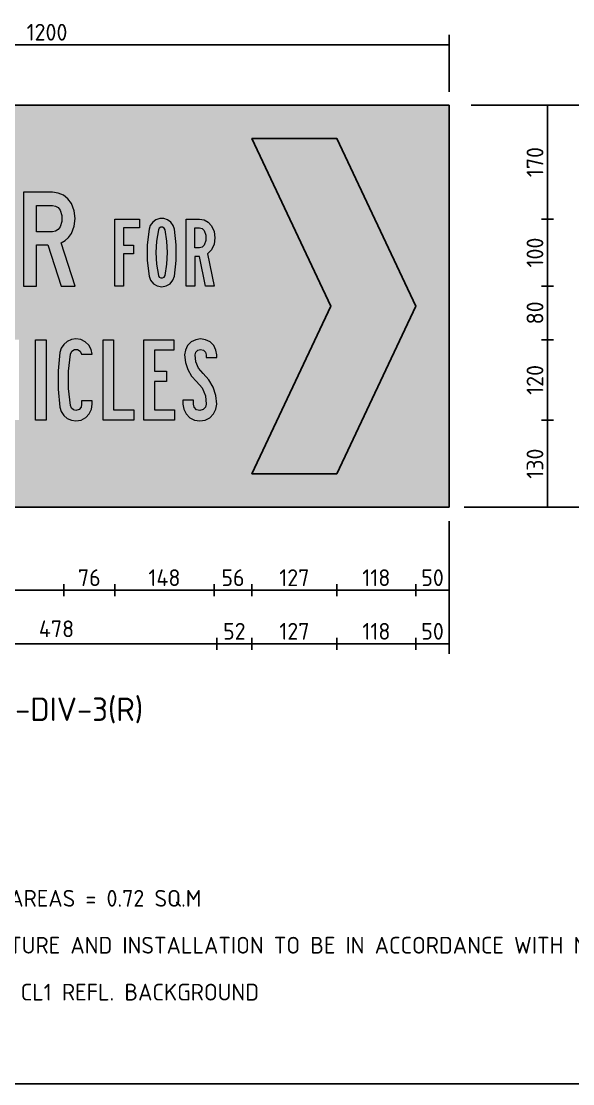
# Model space of a CAD drawing. Extents: x 0 to 420, y 0 to 297.
# Drawn here: x 194.5 to 276.8, y 4.5 to 163 of the extents above; entities that cross this region are included whole.
import ezdxf
from ezdxf.enums import TextEntityAlignment as Align

# ---------------------------------------------------------------- set-up
doc = ezdxf.new("R2010")
doc.units = 0
doc.layers.get('0').update_dxf_attribs({"linetype": 'CONTINUOUS'})
doc.layers.get('DEFPOINTS').update_dxf_attribs({"linetype": 'CONTINUOUS'})
for name, color, linetype in [('L25', 1, 'CONTINUOUS'), ('L35', 3, 'CONTINUOUS'), ('NOTES', 1, 'CONTINUOUS'), ('T25', 1, 'CONTINUOUS'), ('TBLK18', 4, 'CONTINUOUS'), ('TBLK25', 1, 'CONTINUOUS'), ('TBLK35', 3, 'CONTINUOUS'), ('TBLK50', 7, 'CONTINUOUS'), ('yellow', 50, 'CONTINUOUS')]:
    doc.layers.add(name, color=color, linetype=linetype)
doc.styles.add('ISO', font='iso3098b.shx')
doc.dimstyles.new('SIGNSDIM', dxfattribs={"dimtxt": 2.5, "dimasz": 0.2, "dimexe": 1.5, "dimexo": 2, "dimtad": 1, "dimdec": 4, "dimlfac": 10, "dimrnd": 1, "dimdsep": 46, "dimtxsty": 'ISO', "dimblk": 'SGNDIM', "dimcen": 2.5, "dimse2": 1, "dimadec": 0, "dimazin": 0, "dimtfac": 1, "dimtdec": 4, "dimtix": 1, "dimtmove": 0, "dimatfit": 3, "dimldrblk": 'SGNDIM', "dimfxl": 1, "dimtolj": 1, "dimtzin": 0, "dimarcsym": 0})

# ---------------------------------------------------------------- blocks, each defined once
blk = doc.blocks.new('A3BBLK')
at = {"layer": 'TBLK50'}
blk.add_line((13, 4.5), (415.5, 4.5), dxfattribs=at)
blk = doc.blocks.new('a3_in_vtblk')
blk.add_blockref('A3BBLK', (0, 0))
at = {"layer": 'TBLK18', "style": 'ISO'}
for tag, p, height in [('GROUND_SURVEY_STD.', (381.88, 126.11), 1.8), ('SURVEY_CAPTURE_DATE', (381.95, 122.61), 1.8), ('MAPPING_SURVEY_STD.', (381.95, 119.11), 1.8), ('MAPPING_CAPTURE_DATE', (381.95, 115.61), 1.8), ('PROJECT_ZONE', (381.95, 112.11), 1.8), ('HEIGHT_DATUM', (381.95, 108.61), 1.8), ('CLIENT_STREET_NAME', (355.51, 86.94), 1.5), ('CLIENT_SUBURB_POSTCODE', (388.49, 86.94), 1.5), ('CLIENT_TELEPHONE_NO.', (368.31, 84.68), 1.5), ('CLIENT_FAX_NO.', (393.56, 84.68), 1.5), ('STREET_NAME', (355.51, 62.1), 1.5), ('SUBURB_POSTCODE', (388.49, 62.1), 1.5), ('TELEPHONE_NO.', (368.31, 59.84), 1.5), ('FAX_NO.', (393.56, 59.84), 1.5)]:
    blk.add_attdef(tag, p, '', height=height, dxfattribs=at)
for tag, p in [('CLIENT_MR_DIRECTORATE', (381.5, 92.96)), ('MR_DIRECTORATE', (381.5, 68.12))]:
    blk.add_attdef(tag, text='', height=1.5, dxfattribs=at).set_placement(p, align=Align.CENTER)
at = {"layer": 'TBLK25', "style": 'ISO'}
for tag, height, p in [('CLIENT_MR__BRANCH', 2, (381.5, 90.04)), ('MR_BRANCH', 2, (381.5, 65.2)), ('ROAD_SECTION', 1.75, (384.5, 29.16)), ('SLK', 1.75, (384.5, 26.11)), ('CHAINAGE', 1.75, (384.5, 19.21))]:
    blk.add_attdef(tag, text='', height=height, dxfattribs=at).set_placement(p, align=Align.CENTER)
for tag, p, height in [('FILE_NUMBER', (371.77, 54.24), 2.5), ('DESIGNED_/_DRAWN', (371.77, 49.49), 2), ('VERIFIED', (371.77, 44.49), 2), ('APPROVED', (371.77, 39.49), 2), ('LOCAL_AUTHORITY', (370.48, 16.73), 1.25)]:
    blk.add_attdef(tag, p, '', height=height, dxfattribs=at)
at = {"layer": 'TBLK35', "style": 'ISO', "width": 0.9}
for tag, p in [('ROAD_PROJECT&NUMBER', (384.5, 32.23)), ('DRAWING_DESCRIPTION', (384.5, 22.29))]:
    blk.add_attdef(tag, text='', height=2.5, dxfattribs=at).set_placement(p, align=Align.CENTER)
at = {"layer": 'TBLK50', "style": 'ISO'}
blk.add_attdef('MRWA_DRG_NUMBER', (356.29, 6.08), '', height=5, dxfattribs=at)
blk = doc.blocks.new('SGNDIM')
for p, q in [((0, 0), (-1, 0)), ((0, 4.5), (0, -4.5))]:
    blk.add_line(p, q)
blk = doc.blocks.new('*D69')
at = {"layer": 'DEFPOINTS', "color": 0}
for p in [(258.34, 90.43), (253.35, 72.33), (258.34, 70.13)]:
    blk.add_point(p, dxfattribs=at)
at = {"layer": 'T25', "color": 0, "lineweight": -2}
for p, q in [((258.34, 88.43), (258.34, 68.63)), ((253.55, 70.13), (258.14, 70.13))]:
    blk.add_line(p, q, dxfattribs=at)
at = {"layer": 'T25', "color": 0, "lineweight": -2, "xscale": 0.2, "yscale": 0.2, "zscale": 0.2, "rotation": 180}
blk.add_blockref('SGNDIM', (253.35, 70.13), dxfattribs=at)
at = {"layer": 'T25', "color": 0, "lineweight": -2, "xscale": 0.2, "yscale": 0.2, "zscale": 0.2}
blk.add_blockref('SGNDIM', (258.34, 70.13), dxfattribs=at)
at = {"layer": 'T25', "color": 0, "insert": (255.84, 72.01), "char_height": 2.5, "attachment_point": 5, "style": 'ISO'}
blk.add_mtext('\\A1;50', dxfattribs=at)
blk = doc.blocks.new('*D71')
at = {"layer": 'DEFPOINTS', "color": 0}
for p in [(253.34, 91.67), (258.34, 80.33), (258.34, 78.13)]:
    blk.add_point(p, dxfattribs=at)
at = {"layer": 'T25', "color": 0, "lineweight": -2}
for p, q in [((253.54, 78.13), (258.14, 78.13)), ((258.34, 78.33), (258.34, 76.63))]:
    blk.add_line(p, q, dxfattribs=at)
at = {"layer": 'T25', "color": 0, "lineweight": -2, "xscale": 0.2, "yscale": 0.2, "zscale": 0.2, "rotation": 180}
blk.add_blockref('SGNDIM', (253.34, 78.13), dxfattribs=at)
at = {"layer": 'T25', "color": 0, "lineweight": -2, "xscale": 0.2, "yscale": 0.2, "zscale": 0.2}
blk.add_blockref('SGNDIM', (258.34, 78.13), dxfattribs=at)
at = {"layer": 'T25', "color": 0, "insert": (255.84, 80.01), "char_height": 2.5, "attachment_point": 5, "style": 'ISO'}
blk.add_mtext('\\A1;50', dxfattribs=at)
blk = doc.blocks.new('*D77')
at = {"layer": 'DEFPOINTS', "color": 0}
for p in [(145.34, 104.02), (200.84, 104.02), (200.84, 78.13)]:
    blk.add_point(p, dxfattribs=at)
at = {"layer": 'T25', "color": 0, "lineweight": -2}
blk.add_line((145.54, 78.13), (200.64, 78.13), dxfattribs=at)
at = {"layer": 'T25', "color": 0, "lineweight": -2, "xscale": 0.2, "yscale": 0.2, "zscale": 0.2, "rotation": 180}
blk.add_blockref('SGNDIM', (145.34, 78.13), dxfattribs=at)
at = {"layer": 'T25', "color": 0, "lineweight": -2, "xscale": 0.2, "yscale": 0.2, "zscale": 0.2}
blk.add_blockref('SGNDIM', (200.84, 78.13), dxfattribs=at)
at = {"layer": 'T25', "color": 0, "insert": (173.09, 80.01), "char_height": 2.5, "attachment_point": 5, "style": 'ISO'}
blk.add_mtext('\\A1;555', dxfattribs=at)
blk = doc.blocks.new('*D78')
at = {"layer": 'DEFPOINTS', "color": 0}
for p in [(259.58, 150.52), (254.08, 133.52), (272.99, 133.52)]:
    blk.add_point(p, dxfattribs=at)
at = {"layer": 'T25', "color": 0, "lineweight": -2}
for p, q in [((261.58, 150.52), (274.49, 150.52)), ((272.99, 150.32), (272.99, 133.72))]:
    blk.add_line(p, q, dxfattribs=at)
at = {"layer": 'T25', "color": 0, "lineweight": -2, "xscale": 0.2, "yscale": 0.2, "zscale": 0.2}
for p, rotation in [((272.99, 150.52), 90), ((272.99, 133.52), 270)]:
    blk.add_blockref('SGNDIM', p, dxfattribs=dict(at, rotation=rotation))
at = {"layer": 'T25', "color": 0, "insert": (271.12, 142.02), "char_height": 2.5, "attachment_point": 5, "rotation": 90, "style": 'ISO'}
blk.add_mtext('\\A1;170', dxfattribs=at)
blk = doc.blocks.new('*D79')
at = {"layer": 'DEFPOINTS', "color": 0}
for p in [(254.9, 133.52), (254.9, 123.52), (272.99, 123.52)]:
    blk.add_point(p, dxfattribs=at)
at = {"layer": 'T25', "color": 0, "lineweight": -2}
blk.add_line((272.99, 133.32), (272.99, 123.72), dxfattribs=at)
at = {"layer": 'T25', "color": 0, "lineweight": -2, "xscale": 0.2, "yscale": 0.2, "zscale": 0.2}
for p, rotation in [((272.99, 133.52), 90), ((272.99, 123.52), 270)]:
    blk.add_blockref('SGNDIM', p, dxfattribs=dict(at, rotation=rotation))
at = {"layer": 'T25', "color": 0, "insert": (271.12, 128.52), "char_height": 2.5, "attachment_point": 5, "rotation": 90, "style": 'ISO'}
blk.add_mtext('\\A1;100', dxfattribs=at)
blk = doc.blocks.new('*D80')
at = {"layer": 'DEFPOINTS', "color": 0}
for p in [(262.11, 123.52), (262.11, 115.52), (272.99, 115.52)]:
    blk.add_point(p, dxfattribs=at)
at = {"layer": 'T25', "color": 0, "lineweight": -2}
blk.add_line((272.99, 123.32), (272.99, 115.72), dxfattribs=at)
at = {"layer": 'T25', "color": 0, "lineweight": -2, "xscale": 0.2, "yscale": 0.2, "zscale": 0.2}
for p, rotation in [((272.99, 123.52), 90), ((272.99, 115.52), 270)]:
    blk.add_blockref('SGNDIM', p, dxfattribs=dict(at, rotation=rotation))
at = {"layer": 'T25', "color": 0, "insert": (271.12, 119.52), "char_height": 2.5, "attachment_point": 5, "rotation": 90, "style": 'ISO'}
blk.add_mtext('\\A1;80', dxfattribs=at)
blk = doc.blocks.new('*D81')
at = {"layer": 'DEFPOINTS', "color": 0}
for p in [(251.28, 115.52), (251.28, 103.52), (272.99, 103.52)]:
    blk.add_point(p, dxfattribs=at)
at = {"layer": 'T25', "color": 0, "lineweight": -2}
blk.add_line((272.99, 115.32), (272.99, 103.72), dxfattribs=at)
at = {"layer": 'T25', "color": 0, "lineweight": -2, "xscale": 0.2, "yscale": 0.2, "zscale": 0.2}
for p, rotation in [((272.99, 115.52), 90), ((272.99, 103.52), 270)]:
    blk.add_blockref('SGNDIM', p, dxfattribs=dict(at, rotation=rotation))
at = {"layer": 'T25', "color": 0, "insert": (271.12, 109.52), "char_height": 2.5, "attachment_point": 5, "rotation": 90, "style": 'ISO'}
blk.add_mtext('\\A1;120', dxfattribs=at)
blk = doc.blocks.new('*D82')
at = {"layer": 'DEFPOINTS', "color": 0}
for p in [(258.54, 103.51), (258.54, 90.52), (272.99, 90.52)]:
    blk.add_point(p, dxfattribs=at)
at = {"layer": 'T25', "color": 0, "lineweight": -2}
for p, q in [((272.99, 103.31), (272.99, 90.72)), ((260.54, 90.52), (274.49, 90.52))]:
    blk.add_line(p, q, dxfattribs=at)
at = {"layer": 'T25', "color": 0, "lineweight": -2, "xscale": 0.2, "yscale": 0.2, "zscale": 0.2}
for p, rotation in [((272.99, 103.51), 90), ((272.99, 90.52), 270)]:
    blk.add_blockref('SGNDIM', p, dxfattribs=dict(at, rotation=rotation))
at = {"layer": 'T25', "color": 0, "insert": (271.12, 97.02), "char_height": 2.5, "attachment_point": 5, "rotation": 90, "style": 'ISO'}
blk.add_mtext('\\A1;130', dxfattribs=at)
blk = doc.blocks.new('*D54')
at = {"layer": 'DEFPOINTS', "color": 0}
for p in [(200.84, 81.68), (208.45, 81.68), (208.45, 78.13)]:
    blk.add_point(p, dxfattribs=at)
at = {"layer": 'T25', "color": 0, "lineweight": -2}
blk.add_line((201.04, 78.13), (208.25, 78.13), dxfattribs=at)
at = {"layer": 'T25', "color": 0, "lineweight": -2, "xscale": 0.2, "yscale": 0.2, "zscale": 0.2, "rotation": 180}
blk.add_blockref('SGNDIM', (200.84, 78.13), dxfattribs=at)
at = {"layer": 'T25', "color": 0, "lineweight": -2, "xscale": 0.2, "yscale": 0.2, "zscale": 0.2}
blk.add_blockref('SGNDIM', (208.45, 78.13), dxfattribs=at)
at = {"layer": 'T25', "color": 0, "insert": (204.65, 80.01), "char_height": 2.5, "attachment_point": 5, "style": 'ISO'}
blk.add_mtext('\\A1;76', dxfattribs=at)
blk = doc.blocks.new('*D55')
at = {"layer": 'DEFPOINTS', "color": 0}
for p in [(208.45, 85.05), (223.27, 85.05), (223.27, 78.13)]:
    blk.add_point(p, dxfattribs=at)
at = {"layer": 'T25', "color": 0, "lineweight": -2}
blk.add_line((208.65, 78.13), (223.07, 78.13), dxfattribs=at)
at = {"layer": 'T25', "color": 0, "lineweight": -2, "xscale": 0.2, "yscale": 0.2, "zscale": 0.2, "rotation": 180}
blk.add_blockref('SGNDIM', (208.45, 78.13), dxfattribs=at)
at = {"layer": 'T25', "color": 0, "lineweight": -2, "xscale": 0.2, "yscale": 0.2, "zscale": 0.2}
blk.add_blockref('SGNDIM', (223.27, 78.13), dxfattribs=at)
at = {"layer": 'T25', "color": 0, "insert": (215.86, 80.01), "char_height": 2.5, "attachment_point": 5, "style": 'ISO'}
blk.add_mtext('\\A1;148', dxfattribs=at)
blk = doc.blocks.new('*D56')
at = {"layer": 'DEFPOINTS', "color": 0}
for p in [(175.87, 95.6), (223.66, 95.6), (223.66, 70.13)]:
    blk.add_point(p, dxfattribs=at)
at = {"layer": 'T25', "color": 0, "lineweight": -2}
blk.add_line((176.07, 70.13), (223.46, 70.13), dxfattribs=at)
at = {"layer": 'T25', "color": 0, "lineweight": -2, "xscale": 0.2, "yscale": 0.2, "zscale": 0.2, "rotation": 180}
blk.add_blockref('SGNDIM', (175.87, 70.13), dxfattribs=at)
at = {"layer": 'T25', "color": 0, "lineweight": -2, "xscale": 0.2, "yscale": 0.2, "zscale": 0.2}
blk.add_blockref('SGNDIM', (223.66, 70.13), dxfattribs=at)
at = {"layer": 'T25', "color": 0, "insert": (199.76, 72.38), "char_height": 2.5, "attachment_point": 5, "style": 'ISO'}
blk.add_mtext('\\A1;478', dxfattribs=at)
blk = doc.blocks.new('*D58')
at = {"layer": 'DEFPOINTS', "color": 0}
for p in [(268.45, 150.52), (275.43, 145.52), (280.99, 145.52)]:
    blk.add_point(p, dxfattribs=at)
at = {"layer": 'T25', "color": 0, "lineweight": -2}
for p, q in [((270.45, 150.52), (282.49, 150.52)), ((280.99, 150.32), (280.99, 145.72))]:
    blk.add_line(p, q, dxfattribs=at)
at = {"layer": 'T25', "color": 0, "lineweight": -2, "xscale": 0.2, "yscale": 0.2, "zscale": 0.2}
for p, rotation in [((280.99, 150.52), 90), ((280.99, 145.52), 270)]:
    blk.add_blockref('SGNDIM', p, dxfattribs=dict(at, rotation=rotation))
at = {"layer": 'T25', "color": 0, "insert": (279.12, 148.02), "char_height": 2.5, "attachment_point": 5, "rotation": 90, "style": 'ISO'}
blk.add_mtext('\\A1;50', dxfattribs=at)
blk = doc.blocks.new('*D59')
at = {"layer": 'DEFPOINTS', "color": 0}
for p in [(212.97, 145.52), (212.97, 95.52), (280.99, 95.52)]:
    blk.add_point(p, dxfattribs=at)
at = {"layer": 'T25', "color": 0, "lineweight": -2}
blk.add_line((280.99, 145.32), (280.99, 95.72), dxfattribs=at)
at = {"layer": 'T25', "color": 0, "lineweight": -2, "xscale": 0.2, "yscale": 0.2, "zscale": 0.2}
for p, rotation in [((280.99, 145.52), 90), ((280.99, 95.52), 270)]:
    blk.add_blockref('SGNDIM', p, dxfattribs=dict(at, rotation=rotation))
at = {"layer": 'T25', "color": 0, "insert": (279.12, 120.52), "char_height": 2.5, "attachment_point": 5, "rotation": 90, "style": 'ISO'}
blk.add_mtext('\\A1;500', dxfattribs=at)
blk = doc.blocks.new('*D60')
at = {"layer": 'DEFPOINTS', "color": 0}
for p in [(268.21, 95.52), (268.21, 90.52), (280.99, 90.52)]:
    blk.add_point(p, dxfattribs=at)
at = {"layer": 'T25', "color": 0, "lineweight": -2}
for p, q in [((280.99, 95.32), (280.99, 90.72)), ((270.21, 90.52), (282.49, 90.52))]:
    blk.add_line(p, q, dxfattribs=at)
at = {"layer": 'T25', "color": 0, "lineweight": -2, "xscale": 0.2, "yscale": 0.2, "zscale": 0.2}
for p, rotation in [((280.99, 95.52), 90), ((280.99, 90.52), 270)]:
    blk.add_blockref('SGNDIM', p, dxfattribs=dict(at, rotation=rotation))
at = {"layer": 'T25', "color": 0, "insert": (279.12, 93.02), "char_height": 2.5, "attachment_point": 5, "rotation": 90, "style": 'ISO'}
blk.add_mtext('\\A1;50', dxfattribs=at)
blk = doc.blocks.new('*D61')
at = {"layer": 'DEFPOINTS', "color": 0}
for p in [(241.58, 83.62), (253.34, 83.62), (253.34, 78.13)]:
    blk.add_point(p, dxfattribs=at)
at = {"layer": 'T25', "color": 0, "lineweight": -2}
blk.add_line((241.78, 78.13), (253.14, 78.13), dxfattribs=at)
at = {"layer": 'T25', "color": 0, "lineweight": -2, "xscale": 0.2, "yscale": 0.2, "zscale": 0.2, "rotation": 180}
blk.add_blockref('SGNDIM', (241.58, 78.13), dxfattribs=at)
at = {"layer": 'T25', "color": 0, "lineweight": -2, "xscale": 0.2, "yscale": 0.2, "zscale": 0.2}
blk.add_blockref('SGNDIM', (253.34, 78.13), dxfattribs=at)
at = {"layer": 'T25', "color": 0, "insert": (247.46, 80.01), "char_height": 2.5, "attachment_point": 5, "style": 'ISO'}
blk.add_mtext('\\A1;118', dxfattribs=at)
blk = doc.blocks.new('*D62')
at = {"layer": 'DEFPOINTS', "color": 0}
for p in [(241.58, 75.62), (253.35, 75.62), (253.35, 70.13)]:
    blk.add_point(p, dxfattribs=at)
at = {"layer": 'T25', "color": 0, "lineweight": -2}
blk.add_line((241.78, 70.13), (253.15, 70.13), dxfattribs=at)
at = {"layer": 'T25', "color": 0, "lineweight": -2, "xscale": 0.2, "yscale": 0.2, "zscale": 0.2, "rotation": 180}
blk.add_blockref('SGNDIM', (241.58, 70.13), dxfattribs=at)
at = {"layer": 'T25', "color": 0, "lineweight": -2, "xscale": 0.2, "yscale": 0.2, "zscale": 0.2}
blk.add_blockref('SGNDIM', (253.35, 70.13), dxfattribs=at)
at = {"layer": 'T25', "color": 0, "insert": (247.47, 72.01), "char_height": 2.5, "attachment_point": 5, "style": 'ISO'}
blk.add_mtext('\\A1;118', dxfattribs=at)
blk = doc.blocks.new('*D63')
at = {"layer": 'DEFPOINTS', "color": 0}
for p in [(228.89, 84.05), (241.58, 84.05), (241.58, 78.13)]:
    blk.add_point(p, dxfattribs=at)
at = {"layer": 'T25', "color": 0, "lineweight": -2}
blk.add_line((229.09, 78.13), (241.38, 78.13), dxfattribs=at)
at = {"layer": 'T25', "color": 0, "lineweight": -2, "xscale": 0.2, "yscale": 0.2, "zscale": 0.2, "rotation": 180}
blk.add_blockref('SGNDIM', (228.89, 78.13), dxfattribs=at)
at = {"layer": 'T25', "color": 0, "lineweight": -2, "xscale": 0.2, "yscale": 0.2, "zscale": 0.2}
blk.add_blockref('SGNDIM', (241.58, 78.13), dxfattribs=at)
at = {"layer": 'T25', "color": 0, "insert": (235.23, 80.01), "char_height": 2.5, "attachment_point": 5, "style": 'ISO'}
blk.add_mtext('\\A1;127', dxfattribs=at)
blk = doc.blocks.new('*D64')
at = {"layer": 'DEFPOINTS', "color": 0}
for p in [(228.89, 76.05), (241.58, 76.05), (241.58, 70.13)]:
    blk.add_point(p, dxfattribs=at)
at = {"layer": 'T25', "color": 0, "lineweight": -2}
blk.add_line((229.09, 70.13), (241.38, 70.13), dxfattribs=at)
at = {"layer": 'T25', "color": 0, "lineweight": -2, "xscale": 0.2, "yscale": 0.2, "zscale": 0.2, "rotation": 180}
blk.add_blockref('SGNDIM', (228.89, 70.13), dxfattribs=at)
at = {"layer": 'T25', "color": 0, "lineweight": -2, "xscale": 0.2, "yscale": 0.2, "zscale": 0.2}
blk.add_blockref('SGNDIM', (241.58, 70.13), dxfattribs=at)
at = {"layer": 'T25', "color": 0, "insert": (235.24, 72.01), "char_height": 2.5, "attachment_point": 5, "style": 'ISO'}
blk.add_mtext('\\A1;127', dxfattribs=at)
blk = doc.blocks.new('*D65')
at = {"layer": 'DEFPOINTS', "color": 0}
for p in [(223.27, 80.75), (228.89, 80.75), (228.89, 78.13)]:
    blk.add_point(p, dxfattribs=at)
at = {"layer": 'T25', "color": 0, "lineweight": -2}
blk.add_line((223.47, 78.13), (228.69, 78.13), dxfattribs=at)
at = {"layer": 'T25', "color": 0, "lineweight": -2, "xscale": 0.2, "yscale": 0.2, "zscale": 0.2, "rotation": 180}
blk.add_blockref('SGNDIM', (223.27, 78.13), dxfattribs=at)
at = {"layer": 'T25', "color": 0, "lineweight": -2, "xscale": 0.2, "yscale": 0.2, "zscale": 0.2}
blk.add_blockref('SGNDIM', (228.89, 78.13), dxfattribs=at)
at = {"layer": 'T25', "color": 0, "insert": (226.08, 80.01), "char_height": 2.5, "attachment_point": 5, "style": 'ISO'}
blk.add_mtext('\\A1;56', dxfattribs=at)
blk = doc.blocks.new('*D66')
at = {"layer": 'DEFPOINTS', "color": 0}
for p in [(223.66, 72.58), (228.89, 72.58), (228.89, 70.13)]:
    blk.add_point(p, dxfattribs=at)
at = {"layer": 'T25', "color": 0, "lineweight": -2}
blk.add_line((223.86, 70.13), (228.69, 70.13), dxfattribs=at)
at = {"layer": 'T25', "color": 0, "lineweight": -2, "xscale": 0.2, "yscale": 0.2, "zscale": 0.2, "rotation": 180}
blk.add_blockref('SGNDIM', (223.66, 70.13), dxfattribs=at)
at = {"layer": 'T25', "color": 0, "lineweight": -2, "xscale": 0.2, "yscale": 0.2, "zscale": 0.2}
blk.add_blockref('SGNDIM', (228.89, 70.13), dxfattribs=at)
at = {"layer": 'T25', "color": 0, "insert": (226.28, 72.01), "char_height": 2.5, "attachment_point": 5, "style": 'ISO'}
blk.add_mtext('\\A1;52', dxfattribs=at)
blk = doc.blocks.new('*D87')
at = {"layer": 'DEFPOINTS', "color": 0}
for p in [(258.34, 159.52), (138.34, 150.52), (258.34, 150.52)]:
    blk.add_point(p, dxfattribs=at)
at = {"layer": 'T25', "color": 0, "lineweight": -2}
for p, q in [((138.34, 152.52), (138.34, 161.02)), ((258.34, 152.52), (258.34, 161.02)), ((138.54, 159.52), (258.14, 159.52))]:
    blk.add_line(p, q, dxfattribs=at)
at = {"layer": 'T25', "color": 0, "lineweight": -2, "xscale": 0.2, "yscale": 0.2, "zscale": 0.2, "rotation": 180}
blk.add_blockref('SGNDIM', (138.34, 159.52), dxfattribs=at)
at = {"layer": 'T25', "color": 0, "lineweight": -2, "xscale": 0.2, "yscale": 0.2, "zscale": 0.2}
blk.add_blockref('SGNDIM', (258.34, 159.52), dxfattribs=at)
at = {"layer": 'T25', "color": 0, "insert": (198.34, 161.4), "char_height": 2.5, "attachment_point": 5, "style": 'ISO'}
blk.add_mtext('\\A1;1200', dxfattribs=at)

msp = doc.modelspace()

# ---------------------------------------------------------------- hatches: boundary and pattern name
at = {"layer": 'L25'}
msp.add_hatch(color=256, dxfattribs=at).paths.add_polyline_path([(241.582769, 95.518066), (253.348839, 120.518066), (241.582769, 145.518066), (228.892587, 145.518066), (240.658657, 120.518066), (228.892587, 95.518066)])
h = msp.add_hatch(color=256, dxfattribs=at)
h.paths.add_polyline_path([(199.174239, 131.637206), (196.796521, 131.637206), (196.796521, 135.557441), (199.174239, 135.557441), (199.625771, 135.468701), (200.017273, 135.22597), (200.293934, 134.857958), (200.547105, 134.030585), (200.547105, 133.164062), (200.293934, 132.336689), (200.017273, 131.968677), (199.625771, 131.723336)], flags=16)
h.paths.add_polyline_path([(201.97217, 131.357935), (202.392382, 132.441089), (202.535932, 133.597323), (202.392382, 134.750948), (201.97217, 135.836712), (201.471048, 136.528364), (200.805496, 137.063417), (200.019883, 137.400108), (199.174239, 137.517558), (194.839013, 137.517558), (194.839013, 123.517465), (196.796521, 123.517465), (196.796521, 129.677089), (198.474757, 129.677089), (200.432264, 123.517465), (202.530712, 123.517465), (200.432264, 129.95636), (201.048227, 130.300881), (201.570229, 130.775903)])
h = msp.add_hatch(color=256, dxfattribs=at)
h.paths.add_polyline_path([(215.954113, 125.117401), (216.235994, 126.806078), (216.329954, 128.518244), (216.235994, 130.227801), (215.954113, 131.916477), (215.826222, 132.159208), (215.591321, 132.300149), (215.31727, 132.300149), (215.084979, 132.159208), (214.954479, 131.916477), (214.675208, 130.227801), (214.581247, 128.518244), (214.675208, 126.806078), (214.954479, 125.117401), (215.084979, 124.874671), (215.31727, 124.73373), (215.591321, 124.73373), (215.826222, 124.874671)], flags=16)
h.paths.add_polyline_path([(215.455601, 123.418285), (216.113323, 123.535735), (216.692745, 123.872427), (217.123397, 124.386599), (217.353078, 125.018221), (217.621909, 127.34635), (217.621909, 129.690139), (217.353078, 132.015657), (217.162547, 132.58203), (216.807586, 133.062271), (216.322124, 133.412013), (215.753142, 133.594713), (215.15806, 133.594713), (214.589078, 133.412013), (214.103616, 133.062271), (213.748654, 132.58203), (213.558124, 132.015657), (213.286683, 129.690139), (213.286683, 127.34635), (213.558124, 125.018221), (213.785194, 124.386599), (214.215846, 123.872427), (214.795268, 123.535735)])
h.paths.add_polyline_path([(208.452944, 133.516413), (212.148718, 133.516413), (212.148718, 132.216628), (209.750119, 132.216628), (209.750119, 129.617058), (211.250875, 129.617058), (211.250875, 128.317274), (209.750119, 128.317274), (209.750119, 123.517465), (208.452944, 123.517465)])
h.paths.add_polyline_path([(221.069732, 129.217727), (220.370249, 129.217727), (220.370249, 132.216628), (221.069732, 132.216628), (221.474283, 132.109618), (221.769215, 131.817297), (222.038046, 131.099544), (222.038046, 130.334811), (221.769215, 129.617058), (221.474283, 129.322127)], flags=16)
h.paths.add_polyline_path([(222.270336, 128.317274), (223.26997, 123.517465), (221.970185, 123.517465), (221.069732, 127.917942), (220.370249, 127.917942), (220.370249, 123.517465), (219.073074, 123.517465), (219.073074, 133.516413), (221.069732, 133.516413), (221.774435, 133.396353), (222.395617, 133.051831), (222.868029, 132.516779), (223.24909, 131.652866), (223.379591, 130.715873), (223.24909, 129.781489), (222.868029, 128.917576)])
h = msp.add_hatch(color=256, dxfattribs=at)
h.paths.add_polyline_path([(212.805306, 115.517785), (217.240234, 115.517785), (217.240234, 113.958043), (214.361915, 113.958043), (214.361915, 110.83856), (216.162822, 110.83856), (216.162822, 109.278818), (214.361915, 109.278818), (214.361915, 105.07879), (217.362383, 105.07879), (217.362383, 103.519048), (212.805306, 103.519048)])
h.paths.add_polyline_path([(206.716675, 115.517785), (208.273284, 115.517785), (208.273284, 105.07879), (211.27062, 105.07879), (211.27062, 103.519048), (206.716675, 103.519048)])
h.paths.add_polyline_path([(196.647257, 115.517785), (198.206998, 115.517785), (198.206998, 103.519048), (196.647257, 103.519048)])
h.paths.add_polyline_path([(205.066104, 113.356697), (204.9189, 114.070796), (204.568114, 114.709726), (204.038804, 115.210848), (203.387346, 115.530313), (202.666983, 115.636802), (201.990469, 115.542841), (201.367198, 115.264092), (200.847284, 114.822479), (200.471443, 114.252452), (200.267862, 113.597862), (199.982849, 110.882408), (199.982849, 108.154425), (200.267862, 105.438971), (200.471443, 104.784381), (200.847284, 104.214355), (201.367198, 103.772741), (201.990469, 103.493992), (202.666983, 103.400032), (203.428062, 103.528444), (204.110841, 103.888625), (204.646415, 104.449256), (204.975276, 105.150826), (205.066104, 105.918169), (205.066104, 106.397367), (203.506362, 106.397367), (203.506362, 105.918169), (203.437458, 105.448367), (203.124257, 105.091318), (202.666983, 104.959773), (202.281746, 105.050602), (201.977941, 105.310559), (201.827604, 105.680136), (201.558251, 108.232726), (201.558251, 110.804107), (201.827604, 113.356697), (202.028053, 113.788915), (202.42895, 114.04574), (202.905016, 114.04574), (203.305914, 113.788915), (203.506362, 113.356697)])
h.paths.add_polyline_path([(221.258605, 114.07706), (221.681427, 113.970571), (221.991496, 113.660502), (222.097985, 113.237681), (222.097985, 112.877499), (223.657726, 112.877499), (223.657726, 113.237681), (223.541842, 113.979967), (223.203585, 114.65335), (222.671143, 115.18266), (222.000892, 115.524049), (221.258605, 115.636802), (220.516319, 115.524049), (219.846068, 115.18266), (219.313626, 114.65335), (218.975369, 113.979967), (218.859484, 113.237681), (218.975369, 112.122684), (219.323022, 111.060932), (219.89618, 110.096273), (220.660391, 109.278818), (221.471582, 108.320422), (221.96644, 107.167842), (222.097985, 105.918169), (221.957044, 105.448367), (221.609391, 105.100714), (221.139589, 104.959773), (220.650995, 105.075658), (220.293946, 105.429575), (220.181193, 105.918169), (220.181193, 106.519515), (218.621451, 106.519515), (218.621451, 105.918169), (218.740468, 105.138298), (219.097517, 104.433595), (219.655015, 103.876097), (220.359718, 103.519048), (221.139589, 103.400032), (221.91946, 103.519048), (222.621031, 103.876097), (223.178529, 104.433595), (223.535578, 105.138298), (223.657726, 105.918169), (223.519918, 107.19603), (223.122152, 108.414382), (222.476958, 109.526247), (221.618787, 110.478378), (220.9548, 111.267645), (220.544507, 112.213513), (220.419226, 113.237681), (220.538243, 113.654238), (220.842048, 113.961175)])
at = {"layer": 'yellow'}
h = msp.add_hatch(color=256, dxfattribs=at)
h.paths.add_polyline_path([(180.072878, 125.897794), (180.49048, 127.722191), (180.701891, 129.580518), (180.701891, 131.451895), (180.49048, 133.312832), (180.072878, 135.137229), (179.712697, 135.956772), (179.154155, 136.661475), (178.436402, 137.196527), (177.606419, 137.535828), (176.716406, 137.650669), (175.826392, 137.535828), (174.996409, 137.196527), (174.278657, 136.661475), (173.720114, 135.956772), (173.359933, 135.137229), (172.942331, 133.312832), (172.730921, 131.451895), (172.730921, 129.580518), (172.942331, 127.722191), (173.359933, 125.897794), (173.720114, 125.075641), (174.278657, 124.373549), (174.996409, 123.835887), (175.826392, 123.499195), (176.716406, 123.384355), (177.606419, 123.499195), (178.436402, 123.835887), (179.154155, 124.373549), (179.712697, 125.075641)], flags=16)
h.paths.add_polyline_path([(178.256312, 126.526807), (178.632153, 128.505194), (178.757433, 130.517512), (178.632153, 132.527219), (178.256312, 134.505607), (178.000531, 135.043269), (177.567269, 135.44782), (177.013947, 135.667061), (176.418865, 135.667061), (175.868153, 135.44782), (175.432281, 135.043269), (175.17911, 134.505607), (174.800658, 132.527219), (174.675378, 130.517512), (174.800658, 128.505194), (175.17911, 126.526807), (175.432281, 125.991755), (175.868153, 125.584593), (176.418865, 125.367962), (177.013947, 125.367962), (177.567269, 125.584593), (178.000531, 125.991755)], flags=0)
h.paths.add_polyline_path([(166.256663, 123.517465), (166.256663, 135.557441), (163.738004, 135.557441), (163.738004, 137.517558), (170.73283, 137.517558), (170.73283, 135.557441), (168.214171, 135.557441), (168.214171, 123.517465)], flags=16)
h.paths.add_polyline_path([(155.268522, 123.517465), (155.268522, 137.517558), (161.984077, 137.517558), (161.984077, 135.557441), (157.228639, 135.557441), (157.228639, 131.916477), (160.305841, 131.916477), (160.305841, 129.95636), (157.228639, 129.95636), (157.228639, 125.477583), (162.263348, 125.477583), (162.263348, 123.517465)], flags=16)
h.paths.add_polyline_path([(145.340044, 123.517465), (148.837458, 123.517465), (149.748351, 123.632306), (150.604434, 123.966387), (151.348287, 124.504049), (151.938149, 125.208752), (152.334871, 126.036125), (152.807283, 127.797882), (153.044793, 129.606618), (153.044793, 131.428405), (152.807283, 133.237142), (152.334871, 134.996289), (151.938149, 135.826272), (151.348287, 136.530975), (150.604434, 137.066027), (149.748351, 137.402718), (148.837458, 137.517558), (145.340044, 137.517558)], flags=16)
h.paths.add_polyline_path([(147.300162, 125.477583), (148.837458, 125.477583), (149.39078, 125.568933), (149.884072, 125.829934), (150.272963, 126.231876), (150.515694, 126.738218), (150.917635, 128.606985), (151.050746, 130.517512), (150.917635, 132.425429), (150.515694, 134.296806), (150.272963, 134.800538), (149.884072, 135.20509), (149.39078, 135.46609), (148.837458, 135.557441), (147.300162, 135.557441)], flags=0)
h.paths.add_polyline_path([(212.805306, 115.517785), (217.240234, 115.517785), (217.240234, 113.958043), (214.361915, 113.958043), (214.361915, 110.83856), (216.162822, 110.83856), (216.162822, 109.278818), (214.361915, 109.278818), (214.361915, 105.07879), (217.362383, 105.07879), (217.362383, 103.519048), (212.805306, 103.519048)], flags=16)
h.paths.add_polyline_path([(206.716675, 115.517785), (208.273284, 115.517785), (208.273284, 105.07879), (211.27062, 105.07879), (211.27062, 103.519048), (206.716675, 103.519048)], flags=16)
h.paths.add_polyline_path([(196.647257, 115.517785), (198.206998, 115.517785), (198.206998, 103.519048), (196.647257, 103.519048)], flags=16)
h.paths.add_polyline_path([(189.130223, 115.517785), (190.689965, 115.517785), (190.689965, 110.719543), (192.609888, 110.719543), (192.609888, 115.517785), (194.166498, 115.517785), (194.166498, 103.519048), (192.609888, 103.519048), (192.609888, 109.159801), (190.689965, 109.159801), (190.689965, 103.519048), (189.130223, 103.519048)], flags=16)
h.paths.add_polyline_path([(183.05179, 115.517785), (187.489851, 115.517785), (187.489851, 113.958043), (184.611532, 113.958043), (184.611532, 110.83856), (186.409306, 110.83856), (186.409306, 109.278818), (184.611532, 109.278818), (184.611532, 105.07879), (187.608867, 105.07879), (187.608867, 103.519048), (183.05179, 103.519048)], flags=16)
h.paths.add_polyline_path([(175.870087, 115.517785), (177.426697, 115.517785), (178.626257, 108.31729), (179.825818, 115.517785), (181.382427, 115.517785), (179.465636, 103.519048), (177.786878, 103.519048)], flags=16)
h.paths.add_polyline_path([(215.954113, 125.117401), (216.235994, 126.806078), (216.329954, 128.518244), (216.235994, 130.227801), (215.954113, 131.916477), (215.826222, 132.159208), (215.591321, 132.300149), (215.31727, 132.300149), (215.084979, 132.159208), (214.954479, 131.916477), (214.675208, 130.227801), (214.581247, 128.518244), (214.675208, 126.806078), (214.954479, 125.117401), (215.084979, 124.874671), (215.31727, 124.73373), (215.591321, 124.73373), (215.826222, 124.874671)], flags=0)
h.paths.add_polyline_path([(215.455601, 123.418285), (216.113323, 123.535735), (216.692745, 123.872427), (217.123397, 124.386599), (217.353078, 125.018221), (217.621909, 127.34635), (217.621909, 129.690139), (217.353078, 132.015657), (217.162547, 132.58203), (216.807586, 133.062271), (216.322124, 133.412013), (215.753142, 133.594713), (215.15806, 133.594713), (214.589078, 133.412013), (214.103616, 133.062271), (213.748654, 132.58203), (213.558124, 132.015657), (213.286683, 129.690139), (213.286683, 127.34635), (213.558124, 125.018221), (213.785194, 124.386599), (214.215846, 123.872427), (214.795268, 123.535735)], flags=16)
h.paths.add_polyline_path([(208.452944, 133.516413), (212.148718, 133.516413), (212.148718, 132.216628), (209.750119, 132.216628), (209.750119, 129.617058), (211.250875, 129.617058), (211.250875, 128.317274), (209.750119, 128.317274), (209.750119, 123.517465), (208.452944, 123.517465)], flags=16)
h.paths.add_polyline_path([(183.009139, 137.517558), (183.009139, 127.29676), (183.1031, 126.422406), (183.390201, 125.592423), (183.857393, 124.84857), (184.478575, 124.227388), (185.222428, 123.760196), (186.052411, 123.473095), (186.924154, 123.376525), (187.798507, 123.473095), (188.628491, 123.760196), (189.372343, 124.227388), (189.993526, 124.84857), (190.460718, 125.592423), (190.747819, 126.422406), (190.841779, 127.29676), (190.841779, 137.517558), (188.884272, 137.517558), (188.884272, 127.29676), (188.790311, 126.691237), (188.51365, 126.143135), (188.077779, 125.707264), (187.532286, 125.430603), (186.924154, 125.336642), (186.318632, 125.430603), (185.77053, 125.707264), (185.337268, 126.143135), (185.060607, 126.691237), (184.966647, 127.29676), (184.966647, 137.517558)], flags=16)
h.paths.add_polyline_path([(199.174239, 131.637206), (196.796521, 131.637206), (196.796521, 135.557441), (199.174239, 135.557441), (199.625771, 135.468701), (200.017273, 135.22597), (200.293934, 134.857958), (200.547105, 134.030585), (200.547105, 133.164062), (200.293934, 132.336689), (200.017273, 131.968677), (199.625771, 131.723336)], flags=0)
h.paths.add_polyline_path([(201.97217, 131.357935), (202.392382, 132.441089), (202.535932, 133.597323), (202.392382, 134.750948), (201.97217, 135.836712), (201.471048, 136.528364), (200.805496, 137.063417), (200.019883, 137.400108), (199.174239, 137.517558), (194.839013, 137.517558), (194.839013, 123.517465), (196.796521, 123.517465), (196.796521, 129.677089), (198.474757, 129.677089), (200.432264, 123.517465), (202.530712, 123.517465), (200.432264, 129.95636), (201.048227, 130.300881), (201.570229, 130.775903)], flags=16)
h.paths.add_polyline_path([(221.069732, 129.217727), (220.370249, 129.217727), (220.370249, 132.216628), (221.069732, 132.216628), (221.474283, 132.109618), (221.769215, 131.817297), (222.038046, 131.099544), (222.038046, 130.334811), (221.769215, 129.617058), (221.474283, 129.322127)], flags=0)
h.paths.add_polyline_path([(222.270336, 128.317274), (223.26997, 123.517465), (221.970185, 123.517465), (221.069732, 127.917942), (220.370249, 127.917942), (220.370249, 123.517465), (219.073074, 123.517465), (219.073074, 133.516413), (221.069732, 133.516413), (221.774435, 133.396353), (222.395617, 133.051831), (222.868029, 132.516779), (223.24909, 131.652866), (223.379591, 130.715873), (223.24909, 129.781489), (222.868029, 128.917576)], flags=16)
h.paths.add_polyline_path([(205.066104, 113.356697), (204.9189, 114.070796), (204.568114, 114.709726), (204.038804, 115.210848), (203.387346, 115.530313), (202.666983, 115.636802), (201.990469, 115.542841), (201.367198, 115.264092), (200.847284, 114.822479), (200.471443, 114.252452), (200.267862, 113.597862), (199.982849, 110.882408), (199.982849, 108.154425), (200.267862, 105.438971), (200.471443, 104.784381), (200.847284, 104.214355), (201.367198, 103.772741), (201.990469, 103.493992), (202.666983, 103.400032), (203.428062, 103.528444), (204.110841, 103.888625), (204.646415, 104.449256), (204.975276, 105.150826), (205.066104, 105.918169), (205.066104, 106.397367), (203.506362, 106.397367), (203.506362, 105.918169), (203.437458, 105.448367), (203.124257, 105.091318), (202.666983, 104.959773), (202.281746, 105.050602), (201.977941, 105.310559), (201.827604, 105.680136), (201.558251, 108.232726), (201.558251, 110.804107), (201.827604, 113.356697), (202.028053, 113.788915), (202.42895, 114.04574), (202.905016, 114.04574), (203.305914, 113.788915), (203.506362, 113.356697)], flags=16)
h.paths.add_polyline_path([(221.258605, 114.07706), (221.681427, 113.970571), (221.991496, 113.660502), (222.097985, 113.237681), (222.097985, 112.877499), (223.657726, 112.877499), (223.657726, 113.237681), (223.541842, 113.979967), (223.203585, 114.65335), (222.671143, 115.18266), (222.000892, 115.524049), (221.258605, 115.636802), (220.516319, 115.524049), (219.846068, 115.18266), (219.313626, 114.65335), (218.975369, 113.979967), (218.859484, 113.237681), (218.975369, 112.122684), (219.323022, 111.060932), (219.89618, 110.096273), (220.660391, 109.278818), (221.471582, 108.320422), (221.96644, 107.167842), (222.097985, 105.918169), (221.957044, 105.448367), (221.609391, 105.100714), (221.139589, 104.959773), (220.650995, 105.075658), (220.293946, 105.429575), (220.181193, 105.918169), (220.181193, 106.519515), (218.621451, 106.519515), (218.621451, 105.918169), (218.740468, 105.138298), (219.097517, 104.433595), (219.655015, 103.876097), (220.359718, 103.519048), (221.139589, 103.400032), (221.91946, 103.519048), (222.621031, 103.876097), (223.178529, 104.433595), (223.535578, 105.138298), (223.657726, 105.918169), (223.519918, 107.19603), (223.122152, 108.414382), (222.476958, 109.526247), (221.618787, 110.478378), (220.9548, 111.267645), (220.544507, 112.213513), (220.419226, 113.237681), (220.538243, 113.654238), (220.842048, 113.961175)], flags=16)
h.paths.add_polyline_path([(145.122206, 115.516056), (146.6814, 115.516056), (146.6814, 110.716122), (148.599805, 110.716122), (148.599805, 115.516056), (150.159, 115.516056), (150.159, 103.517789), (148.599805, 103.517789), (148.599805, 109.156928), (146.6814, 109.156928), (146.6814, 103.517789), (145.122206, 103.517789)], flags=16)
h.paths.add_polyline_path([(152.373871, 115.516056), (153.933066, 115.516056), (153.933066, 103.517789), (152.373871, 103.517789)], flags=16)
h.paths.add_polyline_path([(162.444322, 115.516056), (164.003517, 115.516056), (164.003517, 110.716122), (165.921922, 110.716122), (165.921922, 115.516056), (167.481116, 115.516056), (167.481116, 103.517789), (165.921922, 103.517789), (165.921922, 109.156928), (164.003517, 109.156928), (164.003517, 103.517789), (162.444322, 103.517789)], flags=16)
h.paths.add_polyline_path([(159.233386, 113.356086), (160.79258, 113.356086), (160.711012, 113.872157), (160.521211, 114.356857), (160.22945, 114.788223), (159.852985, 115.147434), (159.405932, 115.415666), (158.911821, 115.581938), (158.394181, 115.636839), (157.827915, 115.572526), (157.29302, 115.37645), (156.817732, 115.061161), (156.430287, 114.642343), (156.151075, 114.145095), (155.995783, 113.596083), (155.790295, 111.971007), (155.688336, 110.336519), (155.688336, 108.697326), (155.790295, 107.062838), (155.995783, 105.437763), (156.151075, 104.888751), (156.430287, 104.391502), (156.817732, 103.972685), (157.29302, 103.657395), (157.827915, 103.461319), (158.394181, 103.397006), (158.943193, 103.464456), (159.463971, 103.654258), (159.926709, 103.956999), (160.307881, 104.358562), (160.588661, 104.835418), (160.753365, 105.364038), (160.79258, 105.917756), (160.79258, 109.396924), (158.394181, 109.396924), (158.394181, 107.83773), (159.233386, 107.83773), (159.233386, 105.796973), (159.170641, 105.475409), (158.988683, 105.202472), (158.715746, 105.020513), (158.394181, 104.957769), (158.099283, 105.009533), (157.842032, 105.161688), (157.652231, 105.393842), (157.554977, 105.677759), (157.362039, 107.20715), (157.264785, 108.745953), (157.264785, 110.287892), (157.362039, 111.826695), (157.554977, 113.356086), (157.652231, 113.640004), (157.842032, 113.872157), (158.099283, 114.024312), (158.394181, 114.076076), (158.689079, 114.024312), (158.946331, 113.872157), (159.136132, 113.640004)], flags=16)
h.paths.add_polyline_path([(241.582769, 95.518066), (253.348839, 120.518066), (241.582769, 145.518066), (228.892587, 145.518066), (240.658657, 120.518066), (228.892587, 95.518066)], flags=16)
h.paths.add_polyline_path([(198.340536, 90.518066), (138.340536, 90.518066), (138.340536, 150.518066), (198.340536, 150.518066), (258.340536, 150.518066), (258.340536, 90.518066), (243.632948, 90.518066)])

# ---------------------------------------------------------------- linework, layer by layer
at = {"layer": 'L25'}
for p, q in [((153.048124, 150.518066), (198.340536, 150.518066)), ((198.340536, 150.518066), (258.340536, 150.518066)), ((258.340536, 150.518066), (258.340536, 90.518066)), ((198.340536, 90.518066), (153.048124, 90.518066)), ((243.632948, 90.518066), (198.340536, 90.518066)), ((258.340536, 90.518066), (243.632948, 90.518066))]:
    msp.add_line(p, q, dxfattribs=at)
for points in [[(198.340536, 90.518066), (138.340536, 90.518066), (138.340536, 150.518066), (198.340536, 150.518066)], [(198.340536, 150.518066), (243.632948, 150.518066)]]:
    msp.add_lwpolyline(points, dxfattribs=at)
msp.add_lwpolyline([(241.582769, 95.518066), (253.348839, 120.518066), (241.582769, 145.518066), (228.892587, 145.518066), (240.658657, 120.518066), (228.892587, 95.518066)], close=True, dxfattribs=at)
at = {"layer": 'L25', "lineweight": 0}
for points in [[(201.97217, 131.357935), (202.392382, 132.441089), (202.535932, 133.597323), (202.392382, 134.750948), (201.97217, 135.836712), (201.471048, 136.528364), (200.805496, 137.063417), (200.019883, 137.400108), (199.174239, 137.517558), (194.839013, 137.517558), (194.839013, 123.517465), (196.796521, 123.517465), (196.796521, 129.677089), (198.474757, 129.677089), (200.432264, 123.517465), (202.530712, 123.517465), (200.432264, 129.95636), (201.048227, 130.300881), (201.570229, 130.775903)], [(199.174239, 131.637206), (196.796521, 131.637206), (196.796521, 135.557441), (199.174239, 135.557441), (199.625771, 135.468701), (200.017273, 135.22597), (200.293934, 134.857958), (200.547105, 134.030585), (200.547105, 133.164062), (200.293934, 132.336689), (200.017273, 131.968677), (199.625771, 131.723336)], [(208.452944, 133.516413), (212.148718, 133.516413), (212.148718, 132.216628), (209.750119, 132.216628), (209.750119, 129.617058), (211.250875, 129.617058), (211.250875, 128.317274), (209.750119, 128.317274), (209.750119, 123.517465), (208.452944, 123.517465), (208.452944, 133.516413)], [(215.455601, 123.418285), (216.113323, 123.535735), (216.692745, 123.872427), (217.123397, 124.386599), (217.353078, 125.018221), (217.621909, 127.34635), (217.621909, 129.690139), (217.353078, 132.015657), (217.162547, 132.58203), (216.807586, 133.062271), (216.322124, 133.412013), (215.753142, 133.594713), (215.15806, 133.594713), (214.589078, 133.412013), (214.103616, 133.062271), (213.748654, 132.58203), (213.558124, 132.015657), (213.286683, 129.690139), (213.286683, 127.34635), (213.558124, 125.018221), (213.785194, 124.386599), (214.215846, 123.872427), (214.795268, 123.535735), (215.455601, 123.418285)], [(222.270336, 128.317274), (223.26997, 123.517465), (221.970185, 123.517465), (221.069732, 127.917942), (220.370249, 127.917942), (220.370249, 123.517465), (219.073074, 123.517465), (219.073074, 133.516413), (221.069732, 133.516413), (221.774435, 133.396353), (222.395617, 133.051831), (222.868029, 132.516779), (223.24909, 131.652866), (223.379591, 130.715873), (223.24909, 129.781489), (222.868029, 128.917576)], [(215.954113, 125.117401), (216.235994, 126.806078), (216.329954, 128.518244), (216.235994, 130.227801), (215.954113, 131.916477), (215.826222, 132.159208), (215.591321, 132.300149), (215.31727, 132.300149), (215.084979, 132.159208), (214.954479, 131.916477), (214.675208, 130.227801), (214.581247, 128.518244), (214.675208, 126.806078), (214.954479, 125.117401), (215.084979, 124.874671), (215.31727, 124.73373), (215.591321, 124.73373), (215.826222, 124.874671), (215.954113, 125.117401)], [(221.069732, 129.217727), (220.370249, 129.217727), (220.370249, 132.216628), (221.069732, 132.216628), (221.474283, 132.109618), (221.769215, 131.817297), (222.038046, 131.099544), (222.038046, 130.334811), (221.769215, 129.617058), (221.474283, 129.322127)], [(196.647257, 115.517785), (198.206998, 115.517785), (198.206998, 103.519048), (196.647257, 103.519048), (196.647257, 115.517785)], [(205.066104, 113.356697), (204.9189, 114.070796), (204.568114, 114.709726), (204.038804, 115.210848), (203.387346, 115.530313), (202.666983, 115.636802), (201.990469, 115.542841), (201.367198, 115.264092), (200.847284, 114.822479), (200.471443, 114.252452), (200.267862, 113.597862), (199.982849, 110.882408), (199.982849, 108.154425), (200.267862, 105.438971), (200.471443, 104.784381), (200.847284, 104.214355), (201.367198, 103.772741), (201.990469, 103.493992), (202.666983, 103.400032), (203.428062, 103.528444), (204.110841, 103.888625), (204.646415, 104.449256), (204.975276, 105.150826), (205.066104, 105.918169), (205.066104, 106.397367), (203.506362, 106.397367), (203.506362, 105.918169), (203.437458, 105.448367), (203.124257, 105.091318), (202.666983, 104.959773), (202.281746, 105.050602), (201.977941, 105.310559), (201.827604, 105.680136), (201.558251, 108.232726), (201.558251, 110.804107), (201.827604, 113.356697), (202.028053, 113.788915), (202.42895, 114.04574), (202.905016, 114.04574), (203.305914, 113.788915), (203.506362, 113.356697)], [(206.716675, 115.517785), (208.273284, 115.517785), (208.273284, 105.07879), (211.27062, 105.07879), (211.27062, 103.519048), (206.716675, 103.519048), (206.716675, 115.517785)], [(212.805306, 115.517785), (217.240234, 115.517785), (217.240234, 113.958043), (214.361915, 113.958043), (214.361915, 110.83856), (216.162822, 110.83856), (216.162822, 109.278818), (214.361915, 109.278818), (214.361915, 105.07879), (217.362383, 105.07879), (217.362383, 103.519048), (212.805306, 103.519048), (212.805306, 115.517785)], [(221.258605, 114.07706), (221.681427, 113.970571), (221.991496, 113.660502), (222.097985, 113.237681), (222.097985, 112.877499), (223.657726, 112.877499), (223.657726, 113.237681), (223.541842, 113.979967), (223.203585, 114.65335), (222.671143, 115.18266), (222.000892, 115.524049), (221.258605, 115.636802), (220.516319, 115.524049), (219.846068, 115.18266), (219.313626, 114.65335), (218.975369, 113.979967), (218.859484, 113.237681), (218.975369, 112.122684), (219.323022, 111.060932), (219.89618, 110.096273), (220.660391, 109.278818), (221.471582, 108.320422), (221.96644, 107.167842), (222.097985, 105.918169), (221.957044, 105.448367), (221.609391, 105.100714), (221.139589, 104.959773), (220.650995, 105.075658), (220.293946, 105.429575), (220.181193, 105.918169), (220.181193, 106.519515), (218.621451, 106.519515), (218.621451, 105.918169), (218.740468, 105.138298), (219.097517, 104.433595), (219.655015, 103.876097), (220.359718, 103.519048), (221.139589, 103.400032), (221.91946, 103.519048), (222.621031, 103.876097), (223.178529, 104.433595), (223.535578, 105.138298), (223.657726, 105.918169), (223.519918, 107.19603), (223.122152, 108.414382), (222.476958, 109.526247), (221.618787, 110.478378), (220.9548, 111.267645), (220.544507, 112.213513), (220.419226, 113.237681), (220.538243, 113.654238), (220.842048, 113.961175)]]:
    msp.add_lwpolyline(points, close=True, dxfattribs=at)

# ---------------------------------------------------------------- block references
at = {"color": 1}
msp.add_blockref('a3_in_vtblk', (0, 0), dxfattribs=at)

# ---------------------------------------------------------------- texts
at = {"layer": 'L35', "style": 'ISO'}
msp.add_text('MMS-DIV-3(R)', height=3.5, dxfattribs=at).set_placement((198.555803, 58.629364), align=Align.CENTER)
at = {"layer": 'NOTES', "style": 'ISO'}
msp.add_text('SIGN PANEL AREAS = ', height=2.5, dxfattribs=at).set_placement((207.216222, 30.918127), align=Align.RIGHT)
for s, p in [('0.72 SQ.M', (207.216222, 30.918127)), ('2. MATERIALS : SIGN MATERIALS, MANUFACTURE AND INSTALLATION TO BE IN ACCORDANCE WITH MRWA SPECIFICATION 601.', (127.216222, 23.918127)), ('3. COLOURS   : BLACK LEGEND ON YELLOW CL1 REFL. BACKGROUND', (127.216222, 16.918127))]:
    msp.add_text(s, height=2.5, dxfattribs=at).set_placement(p)

# ---------------------------------------------------------------- dimensions: what is measured, and where the dimension line sits
at = {"layer": 'T25'}
for base, p1, p2, override, picture, middle in [((258.340536, 159.520198), (138.340536, 150.518066), (258.340536, 150.518066), {"dimse2": 0}, '*D87', (198.340536, 161.395198)), ((200.84216, 78.133592), (145.340044, 104.024299), (200.84216, 104.024299), {"dimse1": 1}, '*D77', (173.091102, 80.008592)), ((223.657726, 70.133592), (175.870087, 95.602127), (223.657726, 95.602127), {"dimgap": 1, "dimse1": 1}, '*D56', (199.763907, 72.383592)), ((258.3405362, 78.1335916), (253.3433015, 91.6651106), (258.3405362, 80.333439), {"dimse1": 1, "dimse2": 0}, '*D71', (255.8419188, 80.0085916)), ((258.340536, 70.133592), (253.348839, 72.331547), (258.340536, 90.425437), {"dimse1": 1, "dimse2": 0}, '*D69', (255.844688, 72.008592)), ((223.26997, 78.133592), (208.452944, 85.045459), (223.26997, 85.045459), {"dimse1": 1}, '*D55', (215.861457, 80.008592)), ((241.577231, 78.133592), (228.887049, 84.053326), (241.577231, 84.053326), {"dimse1": 1}, '*D63', (235.23214, 80.008592)), ((253.343301, 78.133592), (241.577231, 83.622245), (253.343301, 83.622245), {"dimse1": 1}, '*D61', (247.460266, 80.008592)), ((208.452944, 78.133592), (200.84216, 81.683881), (208.452944, 81.683881), {"dimse1": 1}, '*D54', (204.647552, 80.008592)), ((228.887049, 78.133592), (223.26997, 80.753855), (228.887049, 80.753855), {"dimgap": 0.625, "dimse1": 1}, '*D65', (226.07851, 80.008592)), ((241.582769, 70.133592), (228.892587, 76.053326), (241.582769, 76.053326), {"dimse1": 1}, '*D64', (235.237678, 72.008592)), ((253.348839, 70.133592), (241.582769, 75.622245), (253.348839, 75.622245), {"dimse1": 1}, '*D62', (247.465804, 72.008592)), ((228.892587, 70.133592), (223.657726, 72.575557), (228.892587, 72.575557), {"dimgap": 0.625, "dimse1": 1}, '*D66', (226.275157, 72.008592))]:
    dim = msp.add_linear_dim(base=base, p1=p1, p2=p2, dimstyle='SIGNSDIM', override=override, dxfattribs=at)
    dim.commit()
    dim.dimension.update_dxf_attribs({"geometry": picture, "text_midpoint": middle})
for base, p1, p2, picture, middle in [((272.994531, 133.516295), (259.576494, 150.518066), (254.081541, 133.516295), '*D78', (271.119531, 142.01718)), ((280.994531, 145.517135), (268.450027, 150.518066), (275.431431, 145.517135), '*D58', (279.119531, 148.0176))]:
    dim = msp.add_linear_dim(base=base, p1=p1, p2=p2, angle=90, dimstyle='SIGNSDIM', dxfattribs=at)
    dim.commit()
    dim.dimension.update_dxf_attribs({"geometry": picture, "text_midpoint": middle})
for base, p1, p2, override, picture, middle in [((280.994531, 95.516869), (212.973039, 145.517135), (212.973039, 95.516869), {"dimse1": 1}, '*D59', (279.119531, 120.517002)), ((272.994531, 123.516295), (254.899293, 133.516295), (254.899293, 123.516295), {"dimse1": 1}, '*D79', (271.119531, 128.516295)), ((272.994531, 115.516295), (262.11115, 123.516295), (262.11115, 115.516295), {"dimse1": 1}, '*D80', (271.119531, 119.516295)), ((272.994531, 103.516295), (251.280246, 115.516295), (251.280246, 103.516295), {"dimse1": 1}, '*D81', (271.119531, 109.516295)), ((272.994531, 90.518066), (258.536622, 103.514955), (258.536622, 90.518066), {"dimse1": 1, "dimse2": 0}, '*D82', (271.119531, 97.016511)), ((280.994531, 90.518066), (268.211732, 95.516869), (268.211732, 90.518066), {"dimse1": 1, "dimse2": 0}, '*D60', (279.119531, 93.017468))]:
    dim = msp.add_linear_dim(base=base, p1=p1, p2=p2, angle=90, dimstyle='SIGNSDIM', override=override, dxfattribs=at)
    dim.commit()
    dim.dimension.update_dxf_attribs({"geometry": picture, "text_midpoint": middle})

doc.saveas('drawing.dxf')
